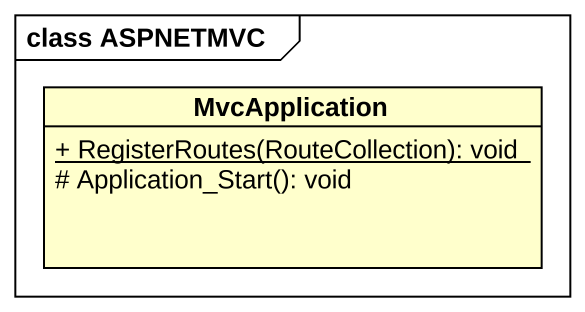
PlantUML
@startuml
mainframe class ASPNETMVC
hide circle
hide empty members
skinparam classAttributeIconSize 0
class MvcApplication {
  {static} + RegisterRoutes(RouteCollection): void
  # Application_Start(): void
}
@enduml
